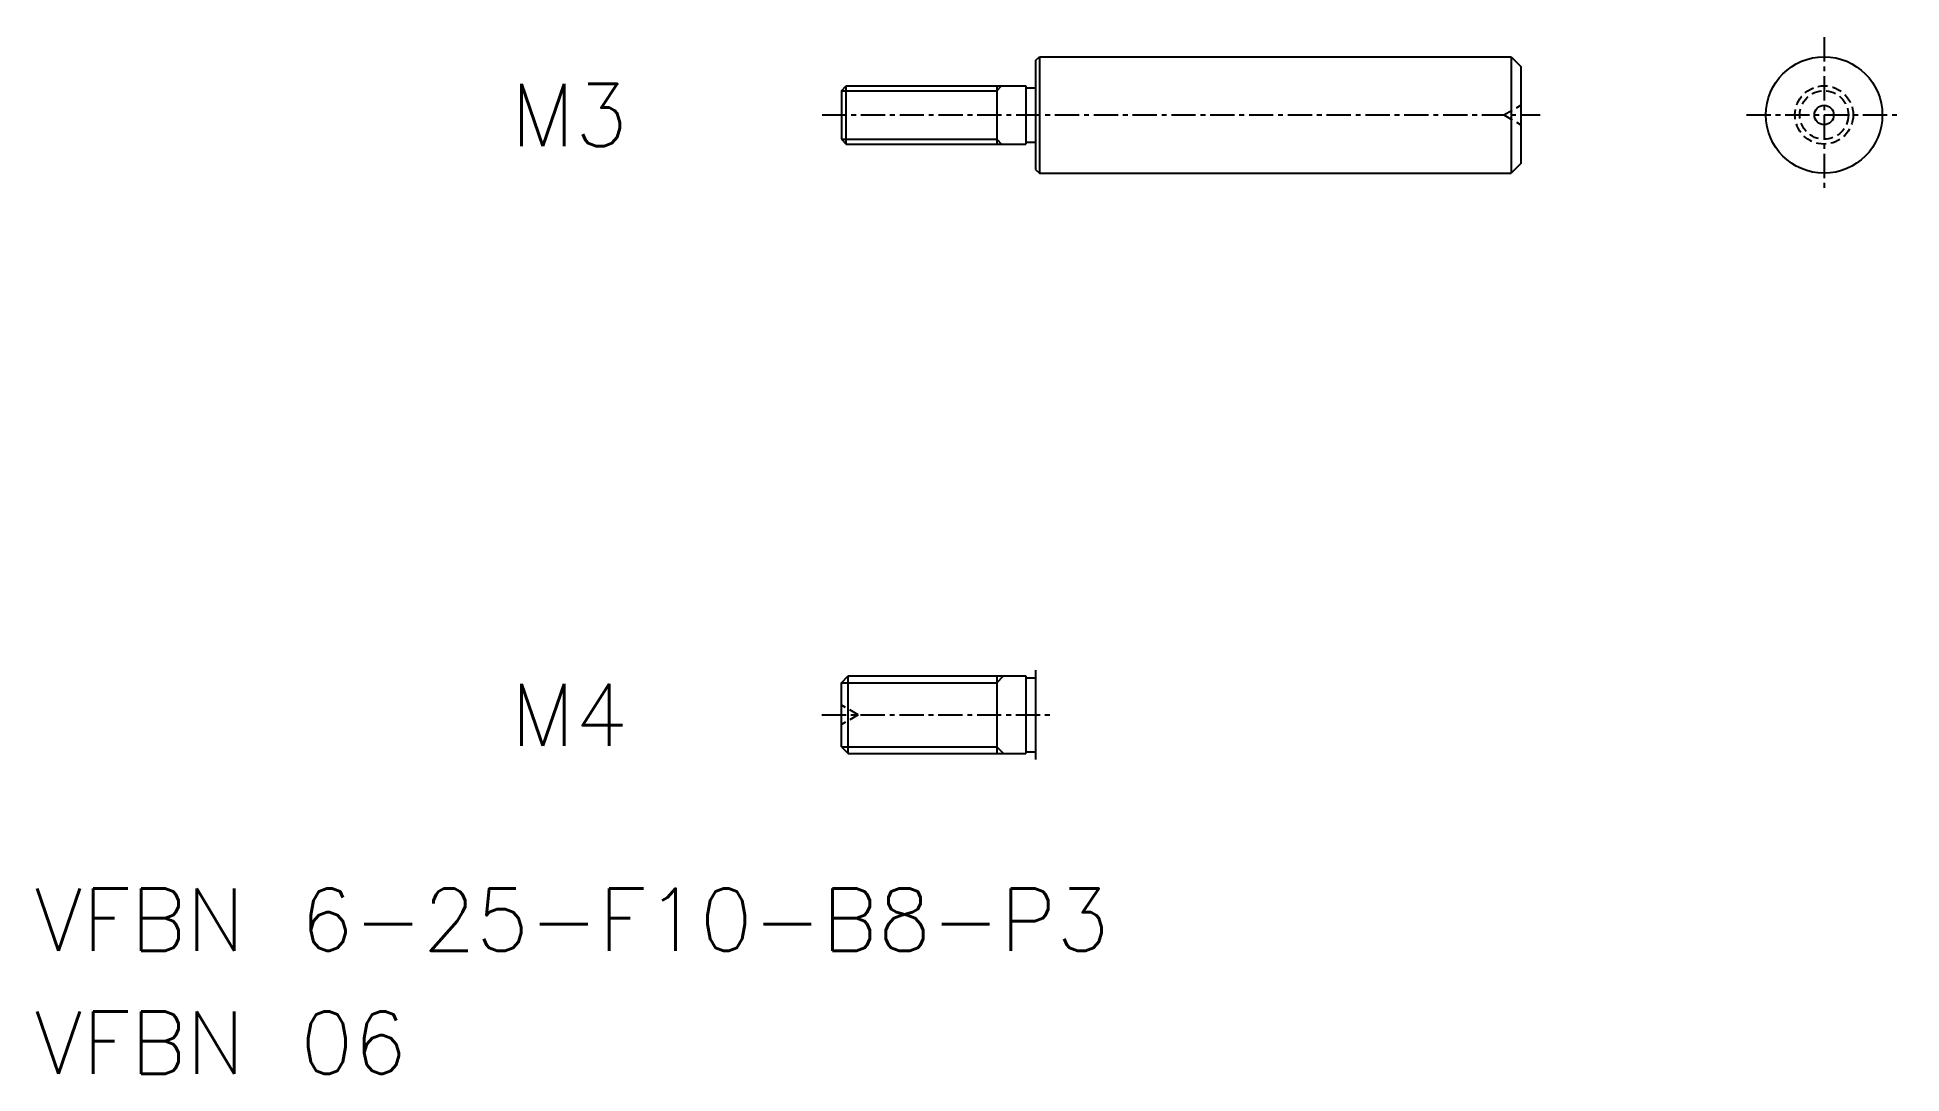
# Model space of a CAD drawing. Extents: x 353.2 to 449.3, y -101.7 to -48.3.
import ezdxf
from ezdxf.enums import TextEntityAlignment as Align

# ---------------------------------------------------------------- set-up
doc = ezdxf.new("R2010")
doc.units = 0
doc.linetypes.add('CENTER', pattern=[2, 1.25, -0.25, 0.25, -0.25])
doc.linetypes.add('DASHED', pattern=[0.75, 0.5, -0.25])
doc.layers.get('0').update_dxf_attribs({"linetype": 'CONTINUOUS'})
doc.layers.add('CENTER', color=1, linetype='CENTER')
doc.styles.get("Standard").update_dxf_attribs({"font": 'txt.shx'})

msp = doc.modelspace()

# ---------------------------------------------------------------- linework, layer by layer
at = {"color": 7, "linetype": 'CONTINUOUS'}
for p, q in [((404.638, -49.54), (404.838, -49.34)), ((404.638, -49.54), (404.638, -55.14)), ((404.838, -49.34), (429.138, -49.34)), ((404.838, -49.34), (404.838, -55.34)), ((429.138, -49.34), (429.138, -55.34)), ((429.138, -49.34), (429.638, -49.84)), ((429.638, -49.84), (429.638, -54.84)), ((394.888, -50.84), (404.138, -50.84)), ((394.888, -53.84), (394.888, -50.84)), ((402.638, -50.84), (402.638, -53.84)), ((404.138, -50.84), (404.138, -53.84)), ((394.638, -51.09), (394.638, -53.59)), ((404.138, -50.94), (404.638, -50.94)), ((404.138, -53.74), (404.638, -53.74)), ((394.888, -53.84), (404.138, -53.84)), ((404.638, -55.14), (404.838, -55.34)), ((404.838, -55.34), (429.138, -55.34)), ((429.638, -54.84), (429.138, -55.34)), ((394.638, -81.582), (394.988, -81.232)), ((394.988, -81.232), (404.138, -81.232)), ((394.988, -85.232), (394.988, -81.232)), ((402.638, -81.232), (402.638, -85.232)), ((404.138, -81.232), (404.138, -85.232)), ((404.138, -81.332), (404.638, -81.332)), ((394.638, -84.882), (394.988, -85.232)), ((394.988, -85.232), (404.138, -85.232)), ((404.138, -85.132), (404.638, -85.132))]:
    msp.add_line(p, q, dxfattribs=at)
for p, q in [((394.638, -51.09), (394.888, -50.84)), ((394.638, -53.59), (394.888, -53.84)), ((394.638, -84.882), (394.638, -81.582)), ((404.638, -80.932), (404.638, -85.532))]:
    msp.add_line(p, q)
at = {"color": 3, "linetype": 'CONTINUOUS'}
for p, q in [((402.638, -51.09), (402.888, -50.84)), ((394.638, -51.09), (402.638, -51.09)), ((394.638, -53.59), (402.638, -53.59)), ((402.638, -53.59), (402.888, -53.84)), ((394.638, -81.582), (402.638, -81.582)), ((402.638, -81.582), (402.988, -81.232)), ((394.638, -84.882), (402.638, -84.882)), ((402.638, -84.882), (402.988, -85.232))]:
    msp.add_line(p, q, dxfattribs=at)
at = {"color": 3, "linetype": 'DASHED'}
for p, q in [((428.772, -52.34), (429.638, -51.84)), ((428.772, -52.34), (429.638, -52.84)), ((395.504, -83.232), (394.638, -82.732)), ((395.504, -83.232), (394.638, -83.732))]:
    msp.add_line(p, q, dxfattribs=at)
at = {"color": 7, "linetype": 'CONTINUOUS'}
for radius in [3, 0.5]:
    msp.add_circle((445.269, -52.34), radius, dxfattribs=at)
at = {"color": 3, "linetype": 'DASHED'}
for radius in [1.5, 1.25]:
    msp.add_circle((445.269, -52.34), radius, dxfattribs=at)
at = {"layer": 'CENTER', "color": 1, "linetype": 'CENTER'}
for p, q in [((445.269, -48.34), (445.269, -56.34)), ((393.638, -52.34), (430.638, -52.34)), ((441.269, -52.34), (449.269, -52.34)), ((393.625, -83.232), (405.505, -83.232))]:
    msp.add_line(p, q, dxfattribs=at)

# ---------------------------------------------------------------- texts
for s, p in [('M3', (383.638, -52.34)), ('M4', (383.638, -83.232))]:
    msp.add_text(s, height=3.2).set_placement(p, align=Align.MIDDLE_RIGHT)
at = {"color": 7, "linetype": 'CONTINUOUS'}
for s, p in [('VFBN 6-25-F10-B8-P3', (353.066, -95.38)), ('VFBN 06', (353.066, -101.713))]:
    msp.add_text(s, height=3.2, dxfattribs=at).set_placement(p)

doc.saveas('drawing.dxf')
